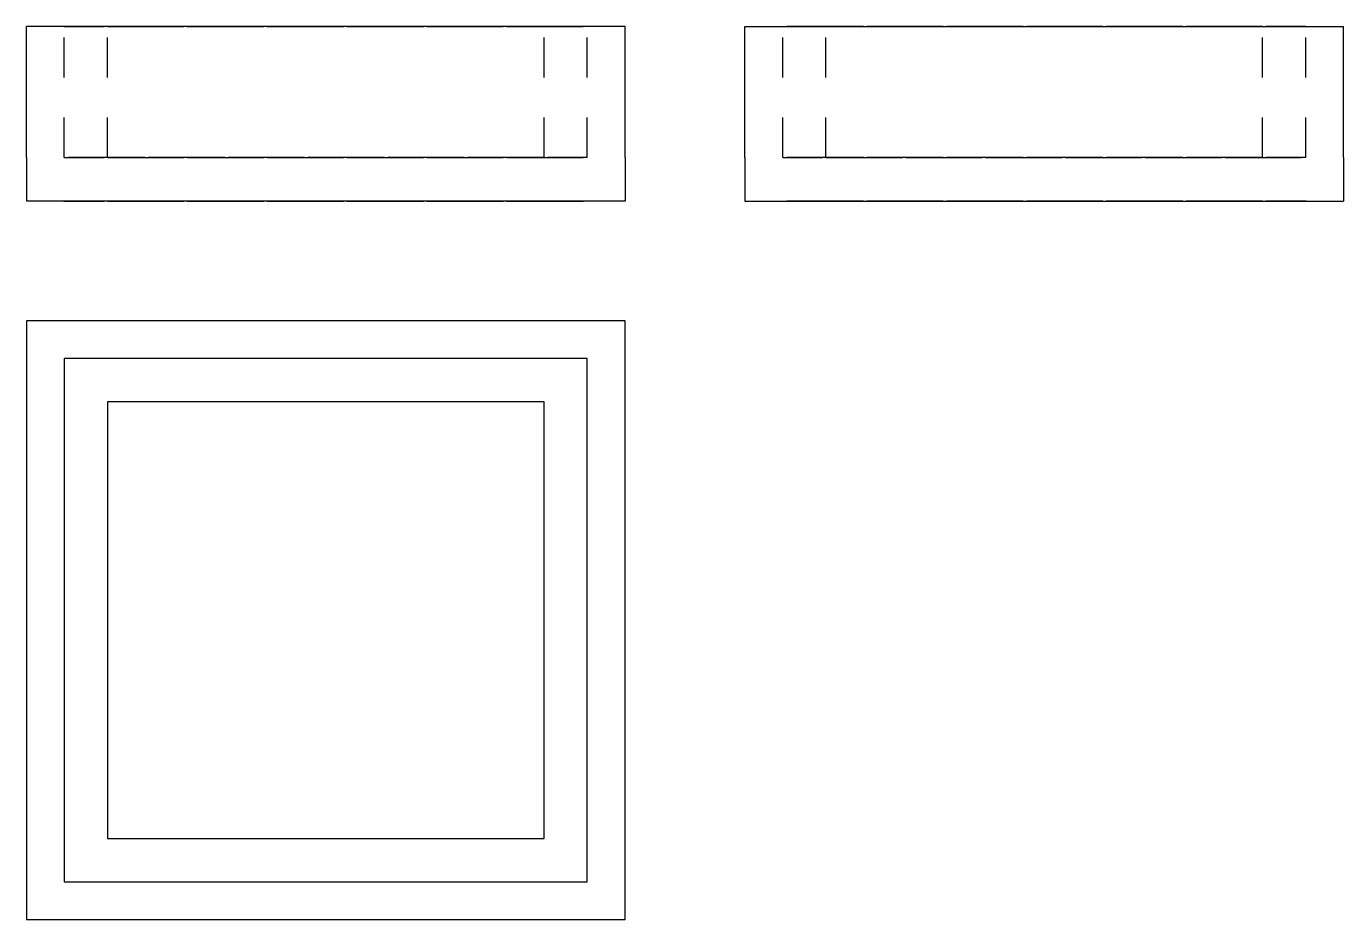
# Model space of a CAD drawing. Extents: x 0 to 3.3, y 0 to 2.24.
import ezdxf

# ---------------------------------------------------------------- set-up
doc = ezdxf.new("R2010")
doc.units = 0
doc.linetypes.add('HIDDEN', pattern=[0.075, 0.050025, -0.024975])
for name, color, linetype in [('FRONT', 7, 'CONTINUOUS'), ('FRONT_HID', 7, 'HIDDEN'), ('LEFT', 7, 'CONTINUOUS'), ('LEFT_HID', 7, 'HIDDEN'), ('TOP', 7, 'CONTINUOUS')]:
    doc.layers.add(name, color=color, linetype=linetype)

msp = doc.modelspace()

# ---------------------------------------------------------------- linework, layer by layer
at = {"layer": 'FRONT'}
for p, q in [((0, 1.909375), (0, 2.2375)), ((1.5, 2.2375), (0, 2.2375)), ((1.5, 1.909375), (1.5, 2.2375)), ((0, 1.909375), (0, 1.8)), ((1.5, 1.909375), (1.5, 1.8)), ((1.5, 1.8), (0, 1.8))]:
    msp.add_line(p, q, dxfattribs=at)
at = {"layer": 'FRONT_HID', "linetype": 'HIDDEN'}
for p, q in [((0.094737, 2.2375), (1.405263, 2.2375)), ((1.405263, 2.2375), (0.094737, 2.2375)), ((0.094737, 1.909375), (0.094737, 2.2375)), ((0.094737, 1.909375), (0.094737, 2.2375)), ((0.203125, 1.909375), (0.203125, 2.2375)), ((0.203125, 2.2375), (1.296875, 2.2375)), ((0.203125, 1.909375), (0.203125, 2.2375)), ((1.296875, 2.2375), (0.203125, 2.2375)), ((1.296875, 1.909375), (1.296875, 2.2375)), ((1.296875, 1.909375), (1.296875, 2.2375)), ((1.405263, 1.909375), (1.405263, 2.2375)), ((1.405263, 1.909375), (1.405263, 2.2375)), ((0.094737, 1.909375), (1.405263, 1.909375)), ((1.405263, 1.909375), (0.094737, 1.909375)), ((0.203125, 1.909375), (1.296875, 1.909375)), ((1.296875, 1.909375), (0.203125, 1.909375)), ((0.09375, 1.8), (1.40625, 1.8)), ((1.40625, 1.8), (0.09375, 1.8)), ((0.094737, 1.8), (1.405263, 1.8)), ((1.405263, 1.8), (0.094737, 1.8)), ((0.203125, 1.8), (1.296875, 1.8)), ((1.296875, 1.8), (0.203125, 1.8)), ((0.204276, 1.8), (1.295724, 1.8)), ((1.295724, 1.8), (0.204276, 1.8))]:
    msp.add_line(p, q, dxfattribs=at)
at = {"layer": 'LEFT'}
for p, q in [((1.8, 1.909375), (1.8, 2.2375)), ((1.8, 2.2375), (3.3, 2.2375)), ((3.3, 1.909375), (3.3, 2.2375)), ((1.8, 1.909375), (1.8, 1.8)), ((3.3, 1.909375), (3.3, 1.8)), ((1.8, 1.8), (3.3, 1.8))]:
    msp.add_line(p, q, dxfattribs=at)
at = {"layer": 'LEFT_HID', "linetype": 'HIDDEN'}
for p, q in [((3.205263, 2.2375), (1.894737, 2.2375)), ((1.894737, 2.2375), (3.205263, 2.2375)), ((1.894737, 1.909375), (1.894737, 2.2375)), ((1.894737, 1.909375), (1.894737, 2.2375)), ((2.003125, 1.909375), (2.003125, 2.2375)), ((2.003125, 2.2375), (3.096875, 2.2375)), ((3.096875, 2.2375), (2.003125, 2.2375)), ((2.003125, 1.909375), (2.003125, 2.2375)), ((3.096875, 1.909375), (3.096875, 2.2375)), ((3.096875, 1.909375), (3.096875, 2.2375)), ((3.205263, 1.909375), (3.205263, 2.2375)), ((3.205263, 1.909375), (3.205263, 2.2375)), ((3.205263, 1.909375), (1.894737, 1.909375)), ((1.894737, 1.909375), (3.205263, 1.909375)), ((2.003125, 1.909375), (3.096875, 1.909375)), ((3.096875, 1.909375), (2.003125, 1.909375)), ((1.89375, 1.8), (3.20625, 1.8)), ((3.20625, 1.8), (1.89375, 1.8)), ((1.894737, 1.8), (3.205263, 1.8)), ((3.205263, 1.8), (1.894737, 1.8)), ((2.003125, 1.8), (3.096875, 1.8)), ((3.096875, 1.8), (2.003125, 1.8)), ((2.004276, 1.8), (3.095724, 1.8)), ((3.095724, 1.8), (2.004276, 1.8))]:
    msp.add_line(p, q, dxfattribs=at)
at = {"layer": 'TOP'}
for p, q in [((0, 1.5), (0, 0)), ((1.5, 1.5), (0, 1.5)), ((1.5, 0), (1.5, 1.5)), ((1.405263, 1.405263), (0.094737, 1.405263)), ((0.094737, 1.405263), (0.094737, 0.094737)), ((1.405263, 0.094737), (1.405263, 1.405263)), ((0.203125, 1.296875), (0.203125, 0.203125)), ((1.296875, 1.296875), (0.203125, 1.296875)), ((1.296875, 0.203125), (1.296875, 1.296875)), ((0.203125, 0.203125), (1.296875, 0.203125)), ((0.094737, 0.094737), (1.405263, 0.094737)), ((0, 0), (1.5, 0))]:
    msp.add_line(p, q, dxfattribs=at)

doc.saveas('drawing.dxf')
